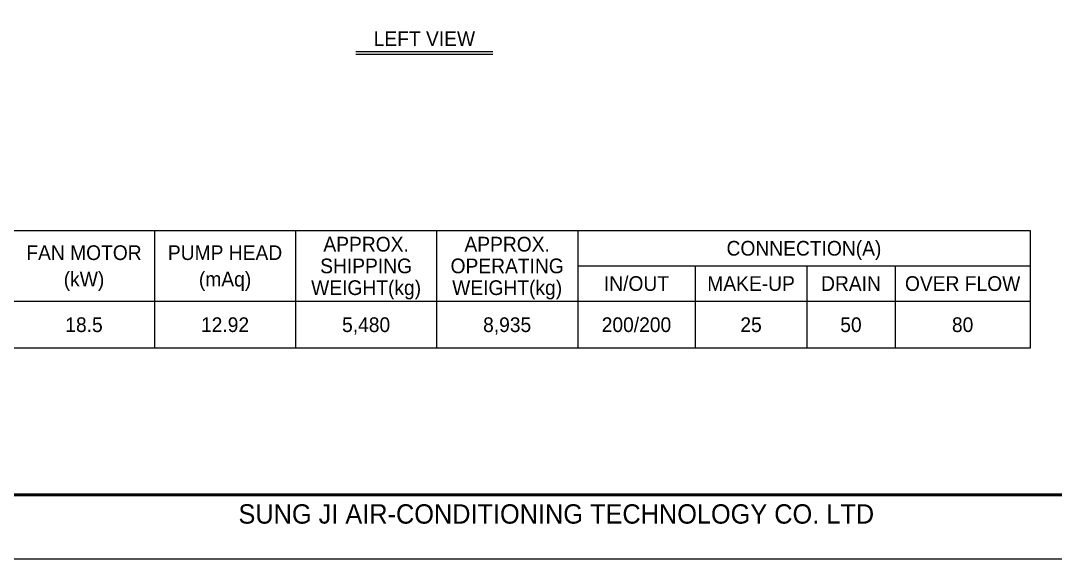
# Model space of a CAD drawing. Header units: millimetres. Extents: x 7627 to 39890, y 4589 to 27403.
# Drawn here: x 16514 to 28837, y 4589 to 11002 of the extents above; entities that cross this region are included whole.
import ezdxf
from ezdxf.enums import TextEntityAlignment as Align

# ---------------------------------------------------------------- set-up
doc = ezdxf.new("R2010")
doc.units = ezdxf.units.MM
for name, color, linetype in [('냉각탑_box', 1, 'Continuous'), ('냉각탑_form', 1, 'Continuous'), ('냉각탑_text', 3, 'Continuous')]:
    doc.layers.add(name, color=color, linetype=linetype)
doc.styles.add('돋움', font='Dotum.ttf')

# ---------------------------------------------------------------- blocks, each defined once
blk = doc.blocks.new('냉각탑form')
at = {"layer": 'Defpoints'}
blk.add_lwpolyline([(0, 297.07), (420.1, 297.07), (420.1, 0), (0, 0)], close=True, dxfattribs=at)
at = {"layer": '냉각탑_form', "const_width": 0.5}
blk.add_lwpolyline([(10, 287.07), (10, 10), (410.1, 10), (410.1, 287.07)], close=True, dxfattribs=at)
at = {"layer": '냉각탑_form', "style": '돋움'}
blk.add_text('SUNG JI AIR-CONDITIONING TECHNOLOGY CO. LTD', height=3.0007, dxfattribs=at).set_placement((149.5, 5.53))

msp = doc.modelspace()

# ---------------------------------------------------------------- linework, layer by layer
at = {"layer": '냉각탑_box'}
for p, q in [((20506, 10636.4), (22139.3, 10636.4)), ((20506, 10601.4), (22139.3, 10601.4)), ((18108.5, 8502), (18108.5, 7102)), ((19788.5, 8502), (19788.5, 7102)), ((21468.5, 8502), (21468.5, 7102)), ((23148.5, 8502), (23148.5, 7102)), ((23148.5, 8082), (28538.5, 8082)), ((24548.5, 8082), (24548.5, 7102)), ((25878.5, 8082), (25878.5, 7102)), ((26928.5, 8082), (26928.5, 7102)), ((13488.5, 7662), (28538.5, 7662))]:
    msp.add_line(p, q, dxfattribs=at)
msp.add_lwpolyline([(13488.5, 8502), (28538.5, 8502), (28538.5, 7102), (13488.5, 7102)], close=True, dxfattribs=at)

# ---------------------------------------------------------------- block references
at = {"layer": '냉각탑_form', "xscale": 76.7980057517581, "yscale": 76.7980057517581, "zscale": 76.7980057517581}
msp.add_blockref('냉각탑form', (7627.2, 4588.7), dxfattribs=at)

# ---------------------------------------------------------------- texts
at = {"layer": '냉각탑_text', "style": '돋움'}
for s, p in [('LEFT VIEW', (21322.6, 10788.1)), ('APPROX.', (20628.5, 8341)), ('APPROX.', (22308.5, 8341)), ('CONNECTION(A)', (25843.5, 8292)), ('FAN MOTOR', (17268.5, 8239.5)), ('PUMP HEAD', (18948.5, 8239.5)), ('SHIPPING', (20628.5, 8082)), ('OPERATING', (22308.5, 8082)), ('(kW)', (17268.5, 7924.5)), ('(mAq)', (18948.5, 7924.5)), ('WEIGHT(kg)', (20628.5, 7823)), ('WEIGHT(kg)', (22308.5, 7823)), ('IN/OUT', (23848.5, 7872)), ('MAKE-UP', (25213.5, 7872)), ('DRAIN', (26403.5, 7872)), ('OVER FLOW', (27733.5, 7872)), ('18.5', (17268.5, 7382)), ('12.92', (18948.5, 7382)), ('5,480', (20628.5, 7382)), ('8,935', (22308.5, 7382)), ('200/200', (23848.5, 7382)), ('25', (25213.5, 7382)), ('50', (26403.5, 7382)), ('80', (27733.5, 7382))]:
    msp.add_text(s, height=175, dxfattribs=at).set_placement(p, align=Align.MIDDLE_CENTER)

doc.saveas('drawing.dxf')
